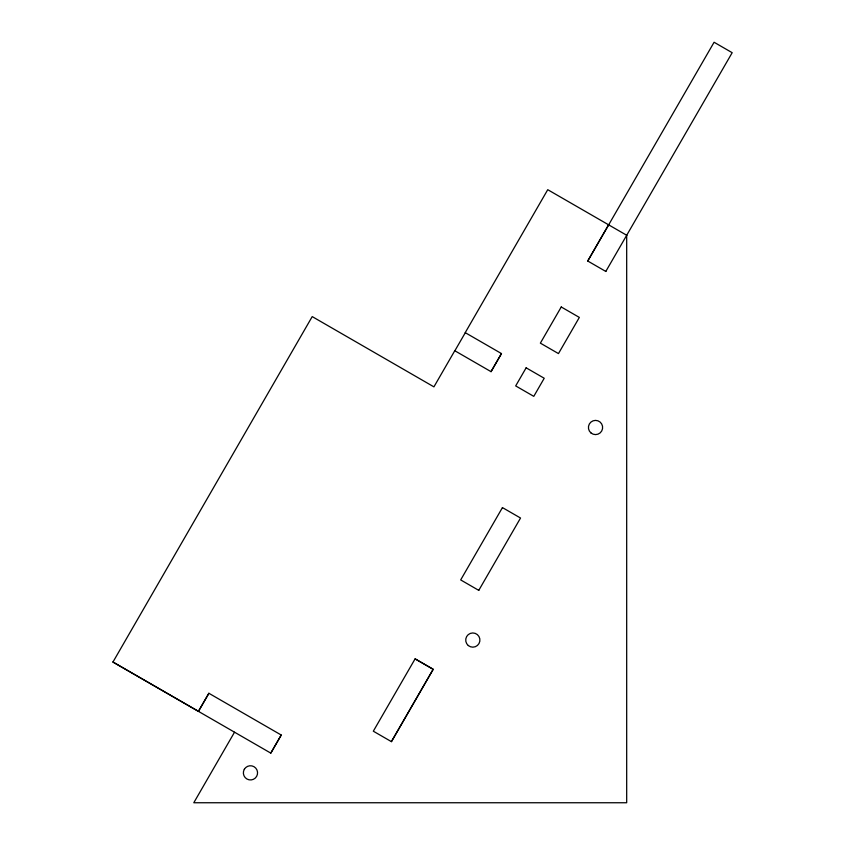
<?xml version="1.0" encoding="UTF-8"?>
<svg xmlns="http://www.w3.org/2000/svg" width="845" height="845" viewBox="0 0 845 845"><rect width="100%" height="100%" fill="white"/><g stroke="black" fill="none" stroke-linecap="round" stroke-linejoin="round"><path stroke-width="1.27" d="M112.818 661.973L198.427 711.353L208.884 693.28L281.237 735.034L270.801 753.127L112.966 662.036L312.217 316.6L433.918 386.862L454.779 350.728L491.04 371.663L501.465 353.569L465.225 332.645L547.74 189.692L626.747 235.29M198.448 711.374L208.884 693.28M234.509 732.224L193.79 802.75L626.684 802.75L626.684 235.28M454.863 350.781L465.31 332.698M491.029 371.663L501.476 353.58M270.78 753.127L281.237 735.034M608.611 224.823L587.719 260.999L605.865 271.477M587.771 261.031L714.088 42.25L732.182 52.696L605.802 271.446M415.106 658.857L373.321 731.2L391.425 741.646L433.2 669.293L415.106 658.857L433.179 669.293L391.425 741.646M502.437 507.602L460.683 579.923L478.766 590.37M478.756 590.391L520.531 518.027L502.437 507.591M526.139 367.818L515.682 385.911L533.786 396.347L544.222 378.254L526.129 367.807M561.249 306.978L540.367 343.144L558.471 353.59L579.343 317.414L561.249 306.978M590.993 432.967A7.109 7.109 0 0 0 602.538 428.679A7.109 7.109 0 0 0 593.053 420.831A7.109 7.109 0 0 0 590.993 432.967M468.288 645.538A7.109 7.109 0 0 0 479.823 641.249A7.109 7.109 0 0 0 470.338 633.401A7.109 7.109 0 0 0 468.288 645.538M244.311 769.299A7.109 7.109 0 0 0 246.92 779.005A7.109 7.109 0 0 0 256.616 776.407A7.109 7.109 0 0 0 254.018 766.7A7.109 7.109 0 0 0 244.311 769.299"/></g></svg>
